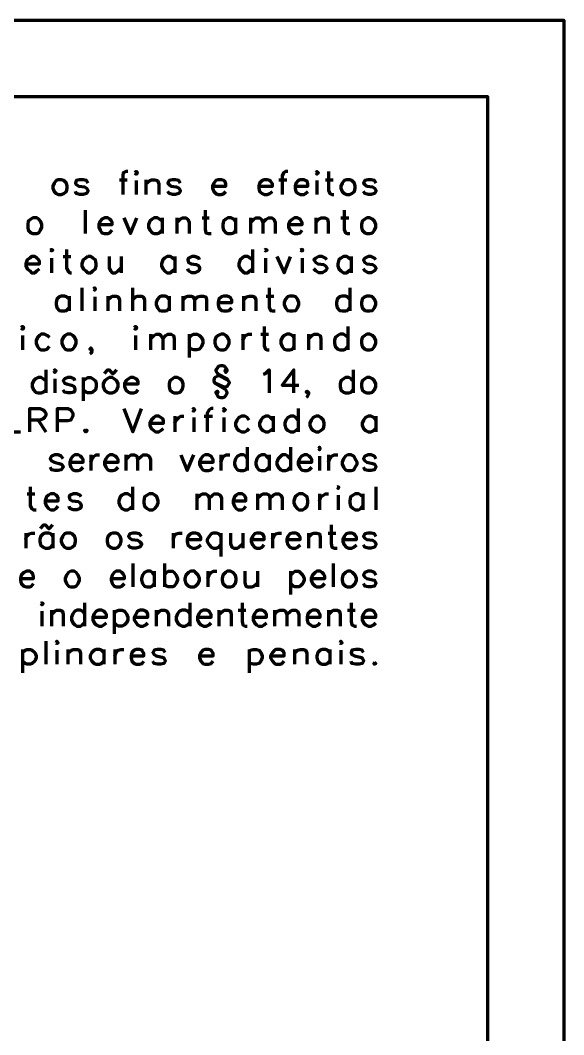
# Model space of a CAD drawing. Header units: inches. Extents: x 1 to 529, y -1 to 335.
# Drawn here: x 418.7 to 474.8, y 230.2 to 334.9 of the extents above; entities that cross this region are included whole.
import ezdxf

# ---------------------------------------------------------------- set-up
doc = ezdxf.new("R2010")
doc.units = ezdxf.units.IN
doc.layers.add('P', color=250, linetype='CONTINUOUS', lineweight=100)

msp = doc.modelspace()

# ---------------------------------------------------------------- linework, layer by layer
at = {"layer": 'P', "color": 252, "linetype": 'CONTINUOUS'}
for points in [[(1.2, 334.87), (474.8, 334.87), (474.8, 0), (1.2, 0), (1.2, 334.87)], [(18.07, 327), (466.93, 327), (466.93, 7.87), (18.07, 7.87), (18.07, 327)], [(422.6, 318.4), (422.4, 318.33), (422.2, 318.07), (422.07, 317.73), (422.07, 317.53), (422.2, 317.2), (422.4, 317), (422.6, 316.87), (422.93, 316.87), (423.2, 317), (423.47, 317.2), (423.53, 317.53), (423.53, 317.73), (423.47, 318.07), (423.2, 318.33), (422.93, 318.4), (422.6, 318.4)], [(425.67, 318.07), (425.53, 318.33), (425.2, 318.4), (424.8, 318.4), (424.47, 318.33), (424.4, 318.07), (424.47, 317.93), (424.73, 317.73), (425.33, 317.67), (425.53, 317.53), (425.67, 317.33), (425.67, 317.2), (425.53, 317), (425.2, 316.87), (424.8, 316.87), (424.47, 317), (424.4, 317.2)], [(428.93, 318.4), (429.73, 318.4)], [(429.8, 319.27), (429.6, 319.27), (429.33, 319.13), (429.27, 318.8), (429.27, 316.87)], [(430.53, 319.13), (430.67, 319), (430.8, 319.13), (430.67, 319.27), (430.53, 319.13)], [(430.67, 318.33), (430.67, 316.87)], [(431.67, 318.4), (431.67, 316.87)], [(431.67, 318), (432.07, 318.33), (432.27, 318.4), (432.6, 318.4), (432.87, 318.33), (433, 318), (433, 316.87)], [(435.2, 318.07), (435.07, 318.33), (434.73, 318.4), (434.4, 318.4), (434.07, 318.33), (433.93, 318.07), (434.07, 317.93), (434.27, 317.73), (434.8, 317.67), (435.07, 317.53), (435.2, 317.33), (435.2, 317.2), (435.07, 317), (434.73, 316.87), (434.4, 316.87), (434.07, 317), (433.93, 317.2)], [(438.53, 317.73), (439.93, 317.73), (439.93, 318), (439.8, 318.27), (439.73, 318.33), (439.47, 318.4), (439.13, 318.4), (438.87, 318.33), (438.67, 318.07), (438.53, 317.73), (438.53, 317.53), (438.67, 317.2), (438.87, 317), (439.13, 316.87), (439.47, 316.87), (439.73, 317), (439.93, 317.2)], [(443.33, 317.73), (444.73, 317.73), (444.73, 318), (444.53, 318.27), (444.47, 318.33), (444.2, 318.4), (443.87, 318.4), (443.67, 318.33), (443.4, 318.07), (443.33, 317.73), (443.33, 317.53), (443.4, 317.2), (443.67, 317), (443.87, 316.87), (444.2, 316.87), (444.47, 317), (444.73, 317.2)], [(445.4, 318.4), (446.2, 318.4)], [(446.33, 319.27), (446.07, 319.27), (445.87, 319.13), (445.73, 318.8), (445.73, 316.87)], [(447.07, 317.73), (448.4, 317.73), (448.4, 318), (448.33, 318.27), (448.13, 318.33), (448, 318.4), (447.6, 318.4), (447.4, 318.33), (447.13, 318.07), (447.07, 317.73), (447.07, 317.53), (447.13, 317.2), (447.4, 317), (447.6, 316.87), (448, 316.87), (448.13, 317), (448.4, 317.2)], [(449.2, 319.13), (449.33, 319), (449.47, 319.13), (449.33, 319.27), (449.2, 319.13)], [(449.33, 318.33), (449.33, 316.87)], [(450.2, 318.4), (451, 318.4)], [(450.53, 319.27), (450.53, 317.33), (450.67, 317), (450.87, 316.87), (451.07, 316.87)], [(452.4, 318.4), (452.13, 318.33), (451.93, 318.07), (451.8, 317.73), (451.8, 317.53), (451.93, 317.2), (452.13, 317), (452.4, 316.87), (452.73, 316.87), (452.93, 317), (453.2, 317.2), (453.27, 317.53), (453.27, 317.73), (453.2, 318.07), (452.93, 318.33), (452.73, 318.4), (452.4, 318.4)], [(455.4, 318.07), (455.27, 318.33), (454.93, 318.4), (454.6, 318.4), (454.27, 318.33), (454.13, 318.07), (454.27, 317.93), (454.47, 317.73), (455.07, 317.67), (455.27, 317.53), (455.4, 317.33), (455.4, 317.2), (455.27, 317), (454.93, 316.87), (454.6, 316.87), (454.27, 317), (454.13, 317.2)], [(425.4, 315.27), (425.4, 312.87)], [(437.8, 315.27), (437.8, 313.27), (437.87, 312.93), (438.13, 312.87), (438.4, 312.87)], [(452.13, 315.27), (452.13, 313.27), (452.27, 312.93), (452.47, 312.87), (452.73, 312.87)], [(420, 314.47), (419.8, 314.33), (419.53, 314.13), (419.47, 313.8), (419.47, 313.53), (419.53, 313.2), (419.8, 312.93), (420, 312.87), (420.4, 312.87), (420.6, 312.93), (420.8, 313.2), (420.93, 313.53), (420.93, 313.8), (420.8, 314.13), (420.6, 314.33), (420.4, 314.47), (420, 314.47)], [(426.8, 313.8), (428.2, 313.8), (428.2, 314), (428.07, 314.2), (427.93, 314.33), (427.73, 314.47), (427.4, 314.47), (427.13, 314.33), (426.93, 314.13), (426.8, 313.8), (426.8, 313.53), (426.93, 313.2), (427.13, 312.93), (427.4, 312.87), (427.73, 312.87), (427.93, 312.93), (428.2, 313.2)], [(429.4, 314.47), (430.07, 312.87), (430.73, 314.47)], [(433.33, 314.13), (433.07, 314.33), (432.87, 314.47), (432.53, 314.47), (432.33, 314.33), (432.07, 314.13), (431.93, 313.8), (431.93, 313.53), (432.07, 313.2), (432.33, 312.93), (432.53, 312.87), (432.87, 312.87), (433.07, 312.93), (433.33, 313.2)], [(433.33, 314.47), (433.33, 312.87)], [(434.87, 314.47), (434.87, 312.87)], [(434.87, 314), (435.2, 314.33), (435.47, 314.47), (435.8, 314.47), (436, 314.33), (436.13, 314), (436.13, 312.87)], [(437.47, 314.47), (438.2, 314.47)], [(440.93, 314.13), (440.73, 314.33), (440.47, 314.47), (440.13, 314.47), (439.93, 314.33), (439.67, 314.13), (439.6, 313.8), (439.6, 313.53), (439.67, 313.2), (439.93, 312.93), (440.13, 312.87), (440.47, 312.87), (440.73, 312.93), (440.93, 313.2)], [(440.93, 314.47), (440.93, 312.87)], [(442.47, 314.47), (442.47, 312.87)], [(442.47, 314), (442.8, 314.33), (443, 314.47), (443.4, 314.47), (443.6, 314.33), (443.73, 314), (443.73, 312.87)], [(443.73, 314), (444.07, 314.33), (444.33, 314.47), (444.67, 314.47), (444.87, 314.33), (445, 314), (445, 312.87)], [(446.4, 313.8), (447.8, 313.8), (447.8, 314), (447.67, 314.2), (447.6, 314.33), (447.33, 314.47), (447, 314.47), (446.8, 314.33), (446.53, 314.13), (446.4, 313.8), (446.4, 313.53), (446.53, 313.2), (446.8, 312.93), (447, 312.87), (447.33, 312.87), (447.6, 312.93), (447.8, 313.2)], [(449.2, 314.47), (449.2, 312.87)], [(449.2, 314), (449.53, 314.33), (449.8, 314.47), (450.13, 314.47), (450.4, 314.33), (450.47, 314), (450.47, 312.87)], [(451.8, 314.47), (452.6, 314.47)], [(454.47, 314.47), (454.27, 314.33), (454, 314.13), (453.93, 313.8), (453.93, 313.53), (454, 313.2), (454.27, 312.93), (454.47, 312.87), (454.8, 312.87), (455.07, 312.93), (455.27, 313.2), (455.4, 313.53), (455.4, 313.8), (455.27, 314.13), (455.07, 314.33), (454.8, 314.47), (454.47, 314.47)], [(421.8, 311.13), (421.93, 311.07), (422.07, 311.13), (421.93, 311.2), (421.8, 311.13)], [(423.47, 311.2), (423.47, 309.33), (423.6, 309), (423.8, 308.8), (424, 308.8)], [(442.67, 311.2), (442.67, 308.8)], [(443.93, 311.13), (444, 311.07), (444.2, 311.13), (444, 311.2), (443.93, 311.13)], [(447.6, 311.13), (447.8, 311.07), (447.87, 311.13), (447.8, 311.2), (447.6, 311.13)], [(419.27, 309.73), (420.67, 309.73), (420.67, 310), (420.53, 310.2), (420.4, 310.33), (420.2, 310.47), (419.87, 310.47), (419.67, 310.33), (419.4, 310.13), (419.27, 309.73), (419.27, 309.53), (419.4, 309.2), (419.67, 309), (419.87, 308.8), (420.2, 308.8), (420.4, 309), (420.67, 309.2)], [(421.93, 310.33), (421.93, 308.8)], [(423.13, 310.47), (423.93, 310.47)], [(425.67, 310.47), (425.47, 310.33), (425.2, 310.13), (425.07, 309.73), (425.07, 309.53), (425.2, 309.2), (425.47, 309), (425.67, 308.8), (426, 308.8), (426.2, 309), (426.47, 309.2), (426.53, 309.53), (426.53, 309.73), (426.47, 310.13), (426.2, 310.33), (426, 310.47), (425.67, 310.47)], [(427.87, 310.47), (427.87, 309.33), (428, 309), (428.2, 308.8), (428.53, 308.8), (428.8, 309), (429.13, 309.33)], [(429.13, 310.47), (429.13, 308.8)], [(434.67, 310.13), (434.4, 310.33), (434.2, 310.47), (433.87, 310.47), (433.6, 310.33), (433.4, 310.13), (433.27, 309.73), (433.27, 309.53), (433.4, 309.2), (433.6, 309), (433.87, 308.8), (434.2, 308.8), (434.4, 309), (434.67, 309.2)], [(434.67, 310.47), (434.67, 308.8)], [(437.2, 310.13), (437.13, 310.33), (436.73, 310.47), (436.4, 310.47), (436.07, 310.33), (436, 310.13), (436.07, 309.87), (436.33, 309.73), (436.87, 309.67), (437.13, 309.53), (437.2, 309.33), (437.2, 309.2), (437.13, 309), (436.73, 308.8), (436.4, 308.8), (436.07, 309), (436, 309.2)], [(442.67, 310.13), (442.4, 310.33), (442.2, 310.47), (441.8, 310.47), (441.6, 310.33), (441.4, 310.13), (441.27, 309.73), (441.27, 309.53), (441.4, 309.2), (441.6, 309), (441.8, 308.8), (442.2, 308.8), (442.4, 309), (442.67, 309.2)], [(444, 310.33), (444, 308.8)], [(445.2, 310.47), (445.93, 308.8), (446.6, 310.47)], [(447.8, 310.33), (447.8, 308.8)], [(450.33, 310.13), (450.2, 310.33), (449.87, 310.47), (449.53, 310.47), (449.2, 310.33), (449, 310.13), (449.2, 309.87), (449.4, 309.73), (450, 309.67), (450.2, 309.53), (450.33, 309.33), (450.33, 309.2), (450.2, 309), (449.87, 308.8), (449.53, 308.8), (449.2, 309), (449, 309.2)], [(452.87, 310.13), (452.6, 310.33), (452.4, 310.47), (452.07, 310.47), (451.8, 310.33), (451.6, 310.13), (451.47, 309.73), (451.47, 309.53), (451.6, 309.2), (451.8, 309), (452.07, 308.8), (452.4, 308.8), (452.6, 309), (452.87, 309.2)], [(452.87, 310.47), (452.87, 308.8)], [(455.4, 310.13), (455.27, 310.33), (454.93, 310.47), (454.6, 310.47), (454.27, 310.33), (454.13, 310.13), (454.27, 309.87), (454.47, 309.73), (455.07, 309.67), (455.27, 309.53), (455.4, 309.33), (455.4, 309.2), (455.27, 309), (454.93, 308.8), (454.6, 308.8), (454.27, 309), (454.13, 309.2)], [(425.07, 307.27), (425.07, 304.87)], [(426.27, 307.13), (426.4, 307), (426.47, 307.13), (426.4, 307.27), (426.27, 307.13)], [(430.27, 307.27), (430.27, 304.87)], [(444.4, 307.27), (444.4, 305.27), (444.53, 304.93), (444.73, 304.87), (445, 304.87)], [(452.73, 307.27), (452.73, 304.87)], [(423.73, 306.07), (423.47, 306.33), (423.27, 306.4), (422.93, 306.4), (422.73, 306.33), (422.47, 306.07), (422.4, 305.73), (422.4, 305.53), (422.47, 305.2), (422.73, 304.93), (422.93, 304.87), (423.27, 304.87), (423.47, 304.93), (423.73, 305.2)], [(423.73, 306.4), (423.73, 304.87)], [(426.4, 306.33), (426.4, 304.87)], [(427.73, 306.4), (427.73, 304.87)], [(427.73, 306), (428.07, 306.33), (428.27, 306.4), (428.6, 306.4), (428.8, 306.33), (428.93, 306), (428.93, 304.87)], [(430.27, 306), (430.6, 306.33), (430.8, 306.4), (431.2, 306.4), (431.4, 306.33), (431.53, 306), (431.53, 304.87)], [(434.07, 306.07), (433.87, 306.33), (433.67, 306.4), (433.27, 306.4), (433.07, 306.33), (432.87, 306.07), (432.73, 305.73), (432.73, 305.53), (432.87, 305.2), (433.07, 304.93), (433.27, 304.87), (433.67, 304.87), (433.87, 304.93), (434.07, 305.2)], [(434.07, 306.4), (434.07, 304.87)], [(435.47, 306.4), (435.47, 304.87)], [(435.47, 306), (435.8, 306.33), (436, 306.4), (436.33, 306.4), (436.53, 306.33), (436.67, 306), (436.67, 304.87)], [(436.67, 306), (437, 306.33), (437.27, 306.4), (437.6, 306.4), (437.87, 306.33), (437.93, 306), (437.93, 304.87)], [(439.13, 305.73), (440.53, 305.73), (440.53, 306), (440.4, 306.27), (440.27, 306.33), (440.07, 306.4), (439.73, 306.4), (439.47, 306.33), (439.2, 306.07), (439.13, 305.73), (439.13, 305.53), (439.2, 305.2), (439.47, 304.93), (439.73, 304.87), (440.07, 304.87), (440.27, 304.93), (440.53, 305.2)], [(441.73, 306.4), (441.73, 304.87)], [(441.73, 306), (442.07, 306.33), (442.33, 306.4), (442.67, 306.4), (442.87, 306.33), (443, 306), (443, 304.87)], [(444.07, 306.4), (444.87, 306.4)], [(446.53, 306.4), (446.27, 306.33), (446.07, 306.07), (445.93, 305.73), (445.93, 305.53), (446.07, 305.2), (446.27, 304.93), (446.53, 304.87), (446.87, 304.87), (447.13, 304.93), (447.33, 305.2), (447.47, 305.53), (447.47, 305.73), (447.33, 306.07), (447.13, 306.33), (446.87, 306.4), (446.53, 306.4)], [(452.73, 306.07), (452.47, 306.33), (452.27, 306.4), (451.93, 306.4), (451.67, 306.33), (451.4, 306.07), (451.33, 305.73), (451.33, 305.53), (451.4, 305.2), (451.67, 304.93), (451.93, 304.87), (452.27, 304.87), (452.47, 304.93), (452.73, 305.2)], [(454.47, 306.4), (454.27, 306.33), (454, 306.07), (453.93, 305.73), (453.93, 305.53), (454, 305.2), (454.27, 304.93), (454.47, 304.87), (454.8, 304.87), (455.07, 304.93), (455.27, 305.2), (455.4, 305.53), (455.4, 305.73), (455.27, 306.07), (455.07, 306.33), (454.8, 306.4), (454.47, 306.4)], [(418.8, 303.13), (418.93, 303), (419.07, 303.13), (418.93, 303.27), (418.8, 303.13)], [(430.47, 303.13), (430.6, 303), (430.73, 303.13), (430.6, 303.27), (430.47, 303.13)], [(443.87, 303.27), (443.87, 301.27), (444, 300.93), (444.2, 300.87), (444.4, 300.87)], [(452.53, 303.27), (452.53, 300.87)], [(418.93, 302.33), (418.93, 300.87)], [(421.73, 302.13), (421.47, 302.33), (421.2, 302.47), (420.87, 302.47), (420.67, 302.33), (420.47, 302.13), (420.33, 301.8), (420.33, 301.53), (420.47, 301.2), (420.67, 300.93), (420.87, 300.87), (421.2, 300.87), (421.47, 300.93), (421.73, 301.2)], [(423.53, 302.47), (423.33, 302.33), (423.13, 302.13), (423, 301.8), (423, 301.53), (423.13, 301.2), (423.33, 300.93), (423.53, 300.87), (423.93, 300.87), (424.13, 300.93), (424.33, 301.2), (424.47, 301.53), (424.47, 301.8), (424.33, 302.13), (424.13, 302.33), (423.93, 302.47), (423.53, 302.47)], [(430.6, 302.33), (430.6, 300.87)], [(432.13, 302.47), (432.13, 300.87)], [(432.13, 302), (432.47, 302.33), (432.73, 302.47), (433.07, 302.47), (433.2, 302.33), (433.4, 302), (433.4, 300.87)], [(433.4, 302), (433.73, 302.33), (433.93, 302.47), (434.27, 302.47), (434.53, 302.33), (434.6, 302), (434.6, 300.87)], [(436.13, 302.47), (436.13, 300.07)], [(436.13, 302.13), (436.33, 302.33), (436.6, 302.47), (436.93, 302.47), (437.2, 302.33), (437.4, 302.13), (437.53, 301.8), (437.53, 301.53), (437.4, 301.2), (437.2, 300.93), (436.93, 300.87), (436.6, 300.87), (436.33, 300.93), (436.13, 301.2)], [(439.4, 302.47), (439.13, 302.33), (438.87, 302.13), (438.8, 301.8), (438.8, 301.53), (438.87, 301.2), (439.13, 300.93), (439.4, 300.87), (439.73, 300.87), (439.93, 300.93), (440.13, 301.2), (440.27, 301.53), (440.27, 301.8), (440.13, 302.13), (439.93, 302.33), (439.73, 302.47), (439.4, 302.47)], [(441.67, 302.47), (441.67, 300.87)], [(441.67, 301.8), (441.8, 302.13), (442, 302.33), (442.27, 302.47), (442.6, 302.47)], [(443.53, 302.47), (444.33, 302.47)], [(446.93, 302.13), (446.8, 302.33), (446.53, 302.47), (446.2, 302.47), (445.93, 302.33), (445.73, 302.13), (445.6, 301.8), (445.6, 301.53), (445.73, 301.2), (445.93, 300.93), (446.2, 300.87), (446.53, 300.87), (446.8, 300.93), (446.93, 301.2)], [(446.93, 302.47), (446.93, 300.87)], [(448.47, 302.47), (448.47, 300.87)], [(448.47, 302), (448.8, 302.33), (449.07, 302.47), (449.4, 302.47), (449.67, 302.33), (449.73, 302), (449.73, 300.87)], [(452.53, 302.13), (452.27, 302.33), (452.07, 302.47), (451.73, 302.47), (451.47, 302.33), (451.2, 302.13), (451.13, 301.8), (451.13, 301.53), (451.2, 301.2), (451.47, 300.93), (451.73, 300.87), (452.07, 300.87), (452.27, 300.93), (452.53, 301.2)], [(454.47, 302.47), (454.27, 302.33), (454, 302.13), (453.93, 301.8), (453.93, 301.53), (454, 301.2), (454.27, 300.93), (454.47, 300.87), (454.8, 300.87), (455.07, 300.93), (455.27, 301.2), (455.4, 301.53), (455.4, 301.8), (455.27, 302.13), (455.07, 302.33), (454.8, 302.47), (454.47, 302.47)], [(426.07, 300.93), (426, 300.87), (425.87, 300.93), (426, 301.07), (426.07, 300.93), (426.07, 300.73), (426, 300.47), (425.87, 300.4)], [(421.33, 298.8), (421.33, 296.4)], [(422.13, 298.67), (422.27, 298.53), (422.4, 298.67), (422.27, 298.8), (422.13, 298.67)], [(427.4, 298.4), (427.73, 298.8), (427.87, 298.8), (428.2, 298.4), (428.33, 298.4), (428.67, 298.8)], [(439.93, 298.8), (439.8, 298.67), (439.93, 298.53), (440.07, 298.67), (440.07, 298.8), (439.93, 299), (439.8, 299.13), (439.6, 299.2), (439.4, 299.2), (439.13, 299.13), (439.07, 299), (438.87, 298.8), (438.87, 298.67), (439.07, 298.4), (439.13, 298.33), (440.07, 297.87), (440.13, 297.73), (440.27, 297.53), (440.27, 297.4), (440.13, 297.2), (440.07, 297.07), (439.8, 297), (439.73, 297), (438.8, 297.4)], [(443.8, 298.33), (444, 298.4), (444.4, 298.8), (444.4, 296.4)], [(446.93, 296.4), (446.93, 298.8), (445.73, 297.2), (447.47, 297.2)], [(453.07, 298.8), (453.07, 296.4)], [(421.33, 297.67), (421.07, 297.87), (420.87, 298), (420.53, 298), (420.27, 297.87), (420.07, 297.67), (419.93, 297.33), (419.93, 297.07), (420.07, 296.73), (420.27, 296.47), (420.53, 296.4), (420.87, 296.4), (421.07, 296.47), (421.33, 296.73)], [(422.27, 297.87), (422.27, 296.4)], [(424.33, 297.67), (424.27, 297.87), (423.93, 298), (423.6, 298), (423.27, 297.87), (423.13, 297.67), (423.27, 297.4), (423.47, 297.33), (424, 297.2), (424.27, 297.07), (424.33, 296.8), (424.33, 296.73), (424.27, 296.47), (423.93, 296.4), (423.6, 296.4), (423.27, 296.47), (423.13, 296.73)], [(425.2, 298), (425.2, 295.6)], [(425.2, 297.67), (425.47, 297.87), (425.67, 298), (426, 298), (426.2, 297.87), (426.47, 297.67), (426.53, 297.33), (426.53, 297.07), (426.47, 296.73), (426.2, 296.47), (426, 296.4), (425.67, 296.4), (425.47, 296.47), (425.2, 296.73)], [(427.87, 298), (427.67, 297.87), (427.4, 297.67), (427.27, 297.33), (427.27, 297.07), (427.4, 296.73), (427.67, 296.47), (427.87, 296.4), (428.2, 296.4), (428.4, 296.47), (428.67, 296.73), (428.8, 297.07), (428.8, 297.33), (428.67, 297.67), (428.4, 297.87), (428.2, 298), (427.87, 298)], [(429.47, 297.33), (430.87, 297.33), (430.87, 297.53), (430.8, 297.73), (430.67, 297.87), (430.4, 298), (430.07, 298), (429.87, 297.87), (429.6, 297.67), (429.47, 297.33), (429.47, 297.07), (429.6, 296.73), (429.87, 296.47), (430.07, 296.4), (430.4, 296.4), (430.67, 296.47), (430.87, 296.73)], [(434.6, 298), (434.4, 297.87), (434.13, 297.67), (434.07, 297.33), (434.07, 297.07), (434.13, 296.73), (434.4, 296.47), (434.6, 296.4), (434.93, 296.4), (435.2, 296.47), (435.4, 296.73), (435.53, 297.07), (435.53, 297.33), (435.4, 297.67), (435.2, 297.87), (434.93, 298), (434.6, 298)], [(439.07, 296.4), (439.13, 296.47), (439.07, 296.6), (438.87, 296.47), (438.87, 296.4), (439.07, 296.13), (439.13, 296), (439.4, 295.93), (439.6, 295.93), (439.8, 296), (439.93, 296.13), (440.07, 296.4), (440.07, 296.47), (439.93, 296.73), (439.8, 296.8), (438.87, 297.33), (438.8, 297.4), (438.73, 297.67), (438.73, 297.73), (438.8, 298), (438.87, 298.07), (439.13, 298.2), (439.2, 298.2), (440.13, 297.73)], [(453.07, 297.67), (452.87, 297.87), (452.6, 298), (452.27, 298), (452.07, 297.87), (451.8, 297.67), (451.73, 297.33), (451.73, 297.07), (451.8, 296.73), (452.07, 296.47), (452.27, 296.4), (452.6, 296.4), (452.87, 296.47), (453.07, 296.73)], [(454.47, 298), (454.27, 297.87), (454, 297.67), (453.93, 297.33), (453.93, 297.07), (454, 296.73), (454.27, 296.47), (454.47, 296.4), (454.8, 296.4), (455.07, 296.47), (455.27, 296.73), (455.4, 297.07), (455.4, 297.33), (455.27, 297.67), (455.07, 297.87), (454.8, 298), (454.47, 298)], [(448.47, 296.47), (448.33, 296.4), (448.2, 296.47), (448.33, 296.6), (448.47, 296.47), (448.47, 296.27), (448.33, 296), (448.2, 295.93)], [(417.33, 294.8), (417.33, 292.4), (418.73, 292.4)], [(419.67, 292.4), (419.67, 294.8), (420.73, 294.8), (421.07, 294.67), (421.2, 294.53), (421.33, 294.33), (421.33, 294.07), (421.2, 293.87), (421.07, 293.73), (420.73, 293.6), (419.67, 293.6)], [(422.53, 292.4), (422.53, 294.8), (423.6, 294.8), (423.93, 294.67), (424, 294.53), (424.13, 294.33), (424.13, 294), (424, 293.73), (423.93, 293.6), (423.6, 293.53), (422.53, 293.53)], [(429.4, 294.8), (430.33, 292.4), (431.2, 294.8)], [(436.47, 294.67), (436.6, 294.53), (436.73, 294.67), (436.6, 294.8), (436.47, 294.67)], [(438.6, 294.8), (438.4, 294.8), (438.2, 294.67), (438, 294.33), (438, 292.4)], [(439.6, 294.67), (439.73, 294.53), (439.87, 294.67), (439.73, 294.8), (439.6, 294.67)], [(447.4, 294.8), (447.4, 292.4)], [(420.53, 293.6), (421.33, 292.4)], [(432.07, 293.27), (433.47, 293.27), (433.47, 293.53), (433.4, 293.73), (433.2, 293.87), (433, 294), (432.67, 294), (432.47, 293.87), (432.2, 293.6), (432.07, 293.27), (432.07, 293.07), (432.2, 292.73), (432.47, 292.53), (432.67, 292.4), (433, 292.4), (433.2, 292.53), (433.47, 292.73)], [(434.67, 294), (434.67, 292.4)], [(434.67, 293.27), (434.8, 293.6), (435.07, 293.87), (435.27, 294), (435.6, 294)], [(436.6, 293.87), (436.6, 292.4)], [(437.67, 294), (438.53, 294)], [(439.73, 293.87), (439.73, 292.4)], [(442.33, 293.6), (442.13, 293.87), (441.87, 294), (441.53, 294), (441.27, 293.87), (441.07, 293.6), (440.93, 293.27), (440.93, 293.07), (441.07, 292.73), (441.27, 292.53), (441.53, 292.4), (441.87, 292.4), (442.13, 292.53), (442.33, 292.73)], [(444.8, 293.6), (444.53, 293.87), (444.33, 294), (444, 294), (443.73, 293.87), (443.53, 293.6), (443.4, 293.27), (443.4, 293.07), (443.53, 292.73), (443.73, 292.53), (444, 292.4), (444.33, 292.4), (444.53, 292.53), (444.8, 292.73)], [(444.8, 294), (444.8, 292.4)], [(447.4, 293.6), (447.13, 293.87), (446.93, 294), (446.6, 294), (446.33, 293.87), (446.13, 293.6), (446, 293.27), (446, 293.07), (446.13, 292.73), (446.33, 292.53), (446.6, 292.4), (446.93, 292.4), (447.13, 292.53), (447.4, 292.73)], [(449.2, 294), (448.93, 293.87), (448.73, 293.6), (448.6, 293.27), (448.6, 293.07), (448.73, 292.73), (448.93, 292.53), (449.2, 292.4), (449.53, 292.4), (449.73, 292.53), (450, 292.73), (450.07, 293.07), (450.07, 293.27), (450, 293.6), (449.73, 293.87), (449.53, 294), (449.2, 294)], [(455.4, 293.6), (455.2, 293.87), (454.93, 294), (454.6, 294), (454.33, 293.87), (454.13, 293.6), (454, 293.27), (454, 293.07), (454.13, 292.73), (454.33, 292.53), (454.6, 292.4), (454.93, 292.4), (455.2, 292.53), (455.4, 292.73)], [(455.4, 294), (455.4, 292.4)], [(425.47, 292.6), (425.33, 292.53), (425.47, 292.4), (425.6, 292.53), (425.47, 292.6)], [(442.13, 290.8), (442.13, 288.4)], [(446.6, 290.8), (446.6, 288.4)], [(449.53, 290.67), (449.6, 290.53), (449.67, 290.67), (449.6, 290.8), (449.53, 290.67)], [(423.13, 289.6), (422.93, 289.87), (422.6, 290), (422.27, 290), (421.93, 289.87), (421.8, 289.6), (421.93, 289.4), (422.2, 289.27), (422.73, 289.13), (422.93, 289.07), (423.13, 288.8), (423.13, 288.73), (422.93, 288.47), (422.6, 288.4), (422.27, 288.4), (421.93, 288.47), (421.8, 288.73)], [(423.8, 289.27), (425.2, 289.27), (425.2, 289.53), (425.07, 289.73), (424.93, 289.87), (424.67, 290), (424.33, 290), (424.13, 289.87), (423.93, 289.6), (423.8, 289.27), (423.8, 289.07), (423.93, 288.73), (424.13, 288.47), (424.33, 288.4), (424.67, 288.4), (424.93, 288.47), (425.2, 288.73)], [(426, 290), (426, 288.4)], [(426, 289.27), (426.13, 289.6), (426.33, 289.87), (426.53, 290), (426.87, 290)], [(427.4, 289.27), (428.8, 289.27), (428.8, 289.53), (428.67, 289.73), (428.53, 289.87), (428.27, 290), (427.93, 290), (427.73, 289.87), (427.53, 289.6), (427.4, 289.27), (427.4, 289.07), (427.53, 288.73), (427.73, 288.47), (427.93, 288.4), (428.27, 288.4), (428.53, 288.47), (428.8, 288.73)], [(429.6, 290), (429.6, 288.4)], [(429.6, 289.53), (429.93, 289.87), (430.13, 290), (430.47, 290), (430.73, 289.87), (430.8, 289.53), (430.8, 288.4)], [(430.8, 289.53), (431.2, 289.87), (431.4, 290), (431.73, 290), (432, 289.87), (432.13, 289.53), (432.13, 288.4)], [(435.27, 290), (435.93, 288.4), (436.6, 290)], [(437.2, 289.27), (438.6, 289.27), (438.6, 289.53), (438.47, 289.73), (438.4, 289.87), (438.13, 290), (437.8, 290), (437.53, 289.87), (437.33, 289.6), (437.2, 289.27), (437.2, 289.07), (437.33, 288.73), (437.53, 288.47), (437.8, 288.4), (438.13, 288.4), (438.4, 288.47), (438.6, 288.73)], [(439.4, 290), (439.4, 288.4)], [(439.4, 289.27), (439.53, 289.6), (439.73, 289.87), (440, 290), (440.33, 290)], [(442.13, 289.6), (442, 289.87), (441.73, 290), (441.4, 290), (441.13, 289.87), (440.93, 289.6), (440.8, 289.27), (440.8, 289.07), (440.93, 288.73), (441.13, 288.47), (441.4, 288.4), (441.73, 288.4), (442, 288.47), (442.13, 288.73)], [(444.4, 289.6), (444.13, 289.87), (443.93, 290), (443.6, 290), (443.33, 289.87), (443.13, 289.6), (443, 289.27), (443, 289.07), (443.13, 288.73), (443.33, 288.47), (443.6, 288.4), (443.93, 288.4), (444.13, 288.47), (444.4, 288.73)], [(444.4, 290), (444.4, 288.4)], [(446.6, 289.6), (446.33, 289.87), (446.07, 290), (445.73, 290), (445.6, 289.87), (445.33, 289.6), (445.2, 289.27), (445.2, 289.07), (445.33, 288.73), (445.6, 288.47), (445.73, 288.4), (446.07, 288.4), (446.33, 288.47), (446.6, 288.73)], [(447.4, 289.27), (448.8, 289.27), (448.8, 289.53), (448.67, 289.73), (448.53, 289.87), (448.33, 290), (448, 290), (447.73, 289.87), (447.53, 289.6), (447.4, 289.27), (447.4, 289.07), (447.53, 288.73), (447.73, 288.47), (448, 288.4), (448.33, 288.4), (448.53, 288.47), (448.8, 288.73)], [(449.6, 289.87), (449.6, 288.4)], [(450.53, 290), (450.53, 288.4)], [(450.53, 289.27), (450.67, 289.6), (450.87, 289.87), (451.13, 290), (451.47, 290)], [(452.53, 290), (452.27, 289.87), (452.07, 289.6), (451.93, 289.27), (451.93, 289.07), (452.07, 288.73), (452.27, 288.47), (452.53, 288.4), (452.87, 288.4), (453.13, 288.47), (453.27, 288.73), (453.47, 289.07), (453.47, 289.27), (453.27, 289.6), (453.13, 289.87), (452.87, 290), (452.53, 290)], [(455.4, 289.6), (455.27, 289.87), (454.93, 290), (454.6, 290), (454.27, 289.87), (454.13, 289.6), (454.27, 289.4), (454.47, 289.27), (455.07, 289.13), (455.27, 289.07), (455.4, 288.8), (455.4, 288.73), (455.27, 288.47), (454.93, 288.4), (454.6, 288.4), (454.27, 288.47), (454.13, 288.73)], [(419.4, 286), (420.2, 286)], [(419.73, 286.73), (419.73, 284.8), (419.87, 284.47), (420.07, 284.33), (420.33, 284.33)], [(421.27, 285.27), (422.6, 285.27), (422.6, 285.53), (422.53, 285.73), (422.4, 285.87), (422.2, 286), (421.87, 286), (421.6, 285.87), (421.4, 285.67), (421.27, 285.27), (421.27, 285.07), (421.4, 284.73), (421.6, 284.47), (421.87, 284.33), (422.2, 284.33), (422.4, 284.47), (422.6, 284.73)], [(425, 285.67), (424.87, 285.87), (424.53, 286), (424.2, 286), (423.8, 285.87), (423.73, 285.67), (423.8, 285.4), (424.07, 285.27), (424.67, 285.2), (424.87, 285.07), (425, 284.8), (425, 284.73), (424.87, 284.47), (424.53, 284.33), (424.2, 284.33), (423.8, 284.47), (423.73, 284.73)], [(430.27, 285.67), (430, 285.87), (429.8, 286), (429.47, 286), (429.2, 285.87), (429, 285.67), (428.87, 285.27), (428.87, 285.07), (429, 284.73), (429.2, 284.47), (429.47, 284.33), (429.8, 284.33), (430, 284.47), (430.27, 284.73)], [(430.27, 286.73), (430.27, 284.33)], [(432, 286), (431.8, 285.87), (431.53, 285.67), (431.47, 285.27), (431.47, 285.07), (431.53, 284.73), (431.8, 284.47), (432, 284.33), (432.4, 284.33), (432.6, 284.47), (432.8, 284.73), (432.93, 285.07), (432.93, 285.27), (432.8, 285.67), (432.6, 285.87), (432.4, 286), (432, 286)], [(436.93, 286), (436.93, 284.33)], [(436.93, 285.53), (437.27, 285.87), (437.53, 286), (437.87, 286), (438.07, 285.87), (438.2, 285.53), (438.2, 284.33)], [(438.2, 285.53), (438.53, 285.87), (438.73, 286), (439.07, 286), (439.33, 285.87), (439.47, 285.53), (439.47, 284.33)], [(440.67, 285.27), (442, 285.27), (442, 285.53), (441.93, 285.73), (441.8, 285.87), (441.6, 286), (441.2, 286), (441, 285.87), (440.8, 285.67), (440.67, 285.27), (440.67, 285.07), (440.8, 284.73), (441, 284.47), (441.2, 284.33), (441.6, 284.33), (441.8, 284.47), (442, 284.73)], [(443.2, 286), (443.2, 284.33)], [(443.2, 285.53), (443.53, 285.87), (443.8, 286), (444.13, 286), (444.4, 285.87), (444.47, 285.53), (444.47, 284.33)], [(444.47, 285.53), (444.8, 285.87), (445.07, 286), (445.4, 286), (445.6, 285.87), (445.73, 285.53), (445.73, 284.33)], [(447.47, 286), (447.27, 285.87), (447.07, 285.67), (446.93, 285.27), (446.93, 285.07), (447.07, 284.73), (447.27, 284.47), (447.47, 284.33), (447.87, 284.33), (448.07, 284.47), (448.33, 284.73), (448.4, 285.07), (448.4, 285.27), (448.33, 285.67), (448.07, 285.87), (447.87, 286), (447.47, 286)], [(449.6, 286), (449.6, 284.33)], [(449.6, 285.27), (449.73, 285.67), (450, 285.87), (450.2, 286), (450.53, 286)], [(451.4, 286.67), (451.53, 286.53), (451.6, 286.67), (451.53, 286.73), (451.4, 286.67)], [(451.53, 285.87), (451.53, 284.33)], [(454.07, 285.67), (453.87, 285.87), (453.6, 286), (453.27, 286), (453.07, 285.87), (452.8, 285.67), (452.73, 285.27), (452.73, 285.07), (452.8, 284.73), (453.07, 284.47), (453.27, 284.33), (453.6, 284.33), (453.87, 284.47), (454.07, 284.73)], [(454.07, 286), (454.07, 284.33)], [(455.4, 286.73), (455.4, 284.33)], [(420.8, 282.4), (421.13, 282.8), (421.27, 282.8), (421.6, 282.4), (421.73, 282.4), (422.07, 282.8)], [(450.8, 282.8), (450.8, 280.87), (450.87, 280.47), (451.13, 280.4), (451.4, 280.4)], [(419.27, 281.93), (419.27, 280.4)], [(419.27, 281.27), (419.33, 281.6), (419.6, 281.87), (419.87, 281.93), (420.2, 281.93)], [(422.07, 281.6), (421.87, 281.87), (421.6, 281.93), (421.27, 281.93), (421.07, 281.87), (420.8, 281.6), (420.73, 281.27), (420.73, 281.07), (420.8, 280.73), (421.07, 280.47), (421.27, 280.4), (421.6, 280.4), (421.87, 280.47), (422.07, 280.73)], [(422.07, 281.93), (422.07, 280.4)], [(423.47, 281.93), (423.27, 281.87), (423.07, 281.6), (422.93, 281.27), (422.93, 281.07), (423.07, 280.73), (423.27, 280.47), (423.47, 280.4), (423.87, 280.4), (424.07, 280.47), (424.33, 280.73), (424.4, 281.07), (424.4, 281.27), (424.33, 281.6), (424.07, 281.87), (423.87, 281.93), (423.47, 281.93)], [(428.27, 281.93), (428, 281.87), (427.73, 281.6), (427.67, 281.27), (427.67, 281.07), (427.73, 280.73), (428, 280.47), (428.27, 280.4), (428.6, 280.4), (428.8, 280.47), (429, 280.73), (429.13, 281.07), (429.13, 281.27), (429, 281.6), (428.8, 281.87), (428.6, 281.93), (428.27, 281.93)], [(431.2, 281.6), (431, 281.87), (430.67, 281.93), (430.33, 281.93), (430, 281.87), (429.87, 281.6), (430, 281.4), (430.2, 281.27), (430.8, 281.2), (431, 281.07), (431.2, 280.87), (431.2, 280.73), (431, 280.47), (430.67, 280.4), (430.33, 280.4), (430, 280.47), (429.87, 280.73)], [(434.47, 281.93), (434.47, 280.4)], [(434.47, 281.27), (434.6, 281.6), (434.8, 281.87), (435.07, 281.93), (435.4, 281.93)], [(435.93, 281.27), (437.33, 281.27), (437.33, 281.53), (437.2, 281.73), (437.07, 281.87), (436.8, 281.93), (436.47, 281.93), (436.27, 281.87), (436, 281.6), (435.93, 281.27), (435.93, 281.07), (436, 280.73), (436.27, 280.47), (436.47, 280.4), (436.8, 280.4), (437.07, 280.47), (437.33, 280.73)], [(439.4, 281.6), (439.2, 281.87), (438.93, 281.93), (438.6, 281.93), (438.4, 281.87), (438.2, 281.6), (438, 281.27), (438, 281.07), (438.2, 280.73), (438.4, 280.47), (438.6, 280.4), (438.93, 280.4), (439.2, 280.47), (439.4, 280.73)], [(439.4, 281.93), (439.4, 279.53)], [(440.4, 281.93), (440.4, 280.87), (440.53, 280.47), (440.73, 280.4), (441.13, 280.4), (441.27, 280.47), (441.67, 280.87)], [(441.67, 281.93), (441.67, 280.4)], [(442.53, 281.27), (443.87, 281.27), (443.87, 281.53), (443.8, 281.73), (443.67, 281.87), (443.47, 281.93), (443.13, 281.93), (442.87, 281.87), (442.67, 281.6), (442.53, 281.27), (442.53, 281.07), (442.67, 280.73), (442.87, 280.47), (443.13, 280.4), (443.47, 280.4), (443.67, 280.47), (443.87, 280.73)], [(444.73, 281.93), (444.73, 280.4)], [(444.73, 281.27), (444.87, 281.6), (445.07, 281.87), (445.33, 281.93), (445.67, 281.93)], [(446.2, 281.27), (447.6, 281.27), (447.6, 281.53), (447.47, 281.73), (447.33, 281.87), (447.13, 281.93), (446.8, 281.93), (446.53, 281.87), (446.33, 281.6), (446.2, 281.27), (446.2, 281.07), (446.33, 280.73), (446.53, 280.47), (446.8, 280.4), (447.13, 280.4), (447.33, 280.47), (447.6, 280.73)], [(448.47, 281.93), (448.47, 280.4)], [(448.47, 281.53), (448.8, 281.87), (449, 281.93), (449.33, 281.93), (449.6, 281.87), (449.67, 281.53), (449.67, 280.4)], [(450.47, 281.93), (451.27, 281.93)], [(452, 281.27), (453.4, 281.27), (453.4, 281.53), (453.27, 281.73), (453.13, 281.87), (452.93, 281.93), (452.6, 281.93), (452.33, 281.87), (452.13, 281.6), (452, 281.27), (452, 281.07), (452.13, 280.73), (452.33, 280.47), (452.6, 280.4), (452.93, 280.4), (453.13, 280.47), (453.4, 280.73)], [(455.4, 281.6), (455.27, 281.87), (454.93, 281.93), (454.6, 281.93), (454.27, 281.87), (454.13, 281.6), (454.27, 281.4), (454.47, 281.27), (455.07, 281.2), (455.27, 281.07), (455.4, 280.87), (455.4, 280.73), (455.27, 280.47), (454.93, 280.4), (454.6, 280.4), (454.27, 280.47), (454.13, 280.73)], [(430.33, 278.8), (430.33, 276.4)], [(433.6, 278.8), (433.6, 276.4)], [(451, 278.8), (451, 276.4)], [(418.73, 277.27), (420.07, 277.27), (420.07, 277.47), (420, 277.73), (419.87, 277.87), (419.67, 278), (419.33, 278), (419.07, 277.87), (418.8, 277.6), (418.73, 277.27), (418.73, 277.07), (418.8, 276.73), (419.07, 276.47), (419.33, 276.4), (419.67, 276.4), (419.87, 276.47), (420.07, 276.73)], [(423.93, 278), (423.67, 277.87), (423.47, 277.6), (423.33, 277.27), (423.33, 277.07), (423.47, 276.73), (423.67, 276.47), (423.93, 276.4), (424.27, 276.4), (424.47, 276.47), (424.67, 276.73), (424.8, 277.07), (424.8, 277.27), (424.67, 277.6), (424.47, 277.87), (424.27, 278), (423.93, 278)], [(428.07, 277.27), (429.47, 277.27), (429.47, 277.47), (429.33, 277.73), (429.2, 277.87), (429, 278), (428.6, 278), (428.4, 277.87), (428.2, 277.6), (428.07, 277.27), (428.07, 277.07), (428.2, 276.73), (428.4, 276.47), (428.6, 276.4), (429, 276.4), (429.2, 276.47), (429.47, 276.73)], [(432.53, 277.6), (432.33, 277.87), (432.13, 278), (431.8, 278), (431.53, 277.87), (431.33, 277.6), (431.2, 277.27), (431.2, 277.07), (431.33, 276.73), (431.53, 276.47), (431.8, 276.4), (432.13, 276.4), (432.33, 276.47), (432.53, 276.73)], [(432.53, 278), (432.53, 276.4)], [(433.6, 277.6), (433.8, 277.87), (434, 278), (434.4, 278), (434.6, 277.87), (434.8, 277.6), (434.93, 277.27), (434.93, 277.07), (434.8, 276.73), (434.6, 276.47), (434.4, 276.4), (434, 276.4), (433.8, 276.47), (433.6, 276.73)], [(436.27, 278), (436.07, 277.87), (435.8, 277.6), (435.67, 277.27), (435.67, 277.07), (435.8, 276.73), (436.07, 276.47), (436.27, 276.4), (436.67, 276.4), (436.8, 276.47), (437.07, 276.73), (437.2, 277.07), (437.2, 277.27), (437.07, 277.6), (436.8, 277.87), (436.67, 278), (436.27, 278)], [(438.07, 278), (438.07, 276.4)], [(438.07, 277.27), (438.2, 277.6), (438.4, 277.87), (438.67, 278), (439, 278)], [(440.07, 278), (439.87, 277.87), (439.6, 277.6), (439.53, 277.27), (439.53, 277.07), (439.6, 276.73), (439.87, 276.47), (440.07, 276.4), (440.4, 276.4), (440.67, 276.47), (440.93, 276.73), (441, 277.07), (441, 277.27), (440.93, 277.6), (440.67, 277.87), (440.4, 278), (440.07, 278)], [(441.87, 278), (441.87, 276.8), (442, 276.47), (442.2, 276.4), (442.6, 276.4), (442.8, 276.47), (443.2, 276.8)], [(443.2, 278), (443.2, 276.4)], [(446.6, 278), (446.6, 275.6)], [(446.6, 277.6), (446.87, 277.87), (447.07, 278), (447.47, 278), (447.6, 277.87), (447.87, 277.6), (448, 277.27), (448, 277.07), (447.87, 276.73), (447.6, 276.47), (447.47, 276.4), (447.07, 276.4), (446.87, 276.47), (446.6, 276.73)], [(448.73, 277.27), (450.13, 277.27), (450.13, 277.47), (450, 277.73), (449.87, 277.87), (449.67, 278), (449.33, 278), (449.13, 277.87), (448.87, 277.6), (448.73, 277.27), (448.73, 277.07), (448.87, 276.73), (449.13, 276.47), (449.33, 276.4), (449.67, 276.4), (449.87, 276.47), (450.13, 276.73)], [(452.47, 278), (452.27, 277.87), (452, 277.6), (451.93, 277.27), (451.93, 277.07), (452, 276.73), (452.27, 276.47), (452.47, 276.4), (452.8, 276.4), (453, 276.47), (453.27, 276.73), (453.4, 277.07), (453.4, 277.27), (453.27, 277.6), (453, 277.87), (452.8, 278), (452.47, 278)], [(455.4, 277.6), (455.27, 277.87), (454.93, 278), (454.6, 278), (454.27, 277.87), (454.13, 277.6), (454.27, 277.4), (454.47, 277.27), (455.07, 277.13), (455.27, 277.07), (455.4, 276.8), (455.4, 276.73), (455.27, 276.47), (454.93, 276.4), (454.6, 276.4), (454.27, 276.47), (454.13, 276.73)], [(420.87, 274.67), (420.93, 274.53), (421.07, 274.67), (420.93, 274.73), (420.87, 274.67)], [(425.33, 274.73), (425.33, 272.33)], [(436.2, 274.73), (436.2, 272.33)], [(441.6, 274.73), (441.6, 272.8), (441.67, 272.47), (441.93, 272.33), (442.13, 272.33)], [(452.87, 274.73), (452.87, 272.8), (452.93, 272.47), (453.2, 272.33), (453.4, 272.33)], [(420.93, 273.87), (420.93, 272.33)], [(421.93, 274), (421.93, 272.33)], [(421.93, 273.53), (422.27, 273.87), (422.47, 274), (422.8, 274), (423.07, 273.87), (423.13, 273.53), (423.13, 272.33)], [(425.33, 273.6), (425.13, 273.87), (424.93, 274), (424.53, 274), (424.33, 273.87), (424.13, 273.6), (424, 273.27), (424, 273), (424.13, 272.67), (424.33, 272.47), (424.53, 272.33), (424.93, 272.33), (425.13, 272.47), (425.33, 272.67)], [(426.2, 273.27), (427.6, 273.27), (427.6, 273.53), (427.47, 273.73), (427.33, 273.87), (427.13, 274), (426.8, 274), (426.53, 273.87), (426.33, 273.6), (426.2, 273.27), (426.2, 273), (426.33, 272.67), (426.53, 272.47), (426.8, 272.33), (427.13, 272.33), (427.33, 272.47), (427.6, 272.67)], [(428.4, 274), (428.4, 271.53)], [(428.4, 273.6), (428.6, 273.87), (428.87, 274), (429.2, 274), (429.47, 273.87), (429.67, 273.6), (429.8, 273.27), (429.8, 273), (429.67, 272.67), (429.47, 272.47), (429.2, 272.33), (428.87, 272.33), (428.6, 272.47), (428.4, 272.67)], [(430.47, 273.27), (431.87, 273.27), (431.87, 273.53), (431.8, 273.73), (431.67, 273.87), (431.4, 274), (431.07, 274), (430.8, 273.87), (430.67, 273.6), (430.47, 273.27), (430.47, 273), (430.67, 272.67), (430.8, 272.47), (431.07, 272.33), (431.4, 272.33), (431.67, 272.47), (431.87, 272.67)], [(432.73, 274), (432.73, 272.33)], [(432.73, 273.53), (433.07, 273.87), (433.27, 274), (433.6, 274), (433.87, 273.87), (434, 273.53), (434, 272.33)], [(436.2, 273.6), (436, 273.87), (435.73, 274), (435.4, 274), (435.13, 273.87), (434.93, 273.6), (434.8, 273.27), (434.8, 273), (434.93, 272.67), (435.13, 272.47), (435.4, 272.33), (435.73, 272.33), (436, 272.47), (436.2, 272.67)], [(437, 273.27), (438.4, 273.27), (438.4, 273.53), (438.27, 273.73), (438.2, 273.87), (437.93, 274), (437.6, 274), (437.33, 273.87), (437.13, 273.6), (437, 273.27), (437, 273), (437.13, 272.67), (437.33, 272.47), (437.6, 272.33), (437.93, 272.33), (438.2, 272.47), (438.4, 272.67)], [(439.2, 274), (439.2, 272.33)], [(439.2, 273.53), (439.6, 273.87), (439.8, 274), (440.13, 274), (440.4, 273.87), (440.47, 273.53), (440.47, 272.33)], [(441.2, 274), (442, 274)], [(442.73, 273.27), (444.13, 273.27), (444.13, 273.53), (444, 273.73), (443.87, 273.87), (443.67, 274), (443.33, 274), (443.07, 273.87), (442.87, 273.6), (442.73, 273.27), (442.73, 273), (442.87, 272.67), (443.07, 272.47), (443.33, 272.33), (443.67, 272.33), (443.87, 272.47), (444.13, 272.67)], [(444.93, 274), (444.93, 272.33)], [(444.93, 273.53), (445.27, 273.87), (445.53, 274), (445.87, 274), (446.07, 273.87), (446.2, 273.53), (446.2, 272.33)], [(446.2, 273.53), (446.6, 273.87), (446.8, 274), (447.13, 274), (447.33, 273.87), (447.47, 273.53), (447.47, 272.33)], [(448.33, 273.27), (449.67, 273.27), (449.67, 273.53), (449.53, 273.73), (449.47, 273.87), (449.2, 274), (448.87, 274), (448.67, 273.87), (448.4, 273.6), (448.33, 273.27), (448.33, 273), (448.4, 272.67), (448.67, 272.47), (448.87, 272.33), (449.2, 272.33), (449.47, 272.47), (449.67, 272.67)], [(450.53, 274), (450.53, 272.33)], [(450.53, 273.53), (450.87, 273.87), (451.07, 274), (451.4, 274), (451.67, 273.87), (451.73, 273.53), (451.73, 272.33)], [(452.47, 274), (453.27, 274)], [(454, 273.27), (455.4, 273.27), (455.4, 273.53), (455.27, 273.73), (455.2, 273.87), (454.93, 274), (454.6, 274), (454.33, 273.87), (454.13, 273.6), (454, 273.27), (454, 273), (454.13, 272.67), (454.33, 272.47), (454.6, 272.33), (454.93, 272.33), (455.2, 272.47), (455.4, 272.67)], [(421.33, 270.8), (421.33, 268.4)], [(422.4, 270.6), (422.47, 270.53), (422.6, 270.6), (422.47, 270.8), (422.4, 270.6)], [(451.73, 270.6), (451.8, 270.53), (451.93, 270.6), (451.8, 270.8), (451.73, 270.6)], [(418.93, 269.93), (418.93, 267.53)], [(418.93, 269.6), (419.2, 269.87), (419.4, 269.93), (419.73, 269.93), (419.93, 269.87), (420.2, 269.6), (420.33, 269.27), (420.33, 269.07), (420.2, 268.73), (419.93, 268.47), (419.73, 268.4), (419.4, 268.4), (419.2, 268.47), (418.93, 268.73)], [(422.47, 269.87), (422.47, 268.4)], [(423.6, 269.93), (423.6, 268.4)], [(423.6, 269.53), (424, 269.87), (424.2, 269.93), (424.6, 269.93), (424.8, 269.87), (424.93, 269.53), (424.93, 268.4)], [(427.33, 269.6), (427.07, 269.87), (426.87, 269.93), (426.53, 269.93), (426.33, 269.87), (426.07, 269.6), (425.93, 269.27), (425.93, 269.07), (426.07, 268.73), (426.33, 268.47), (426.53, 268.4), (426.87, 268.4), (427.07, 268.47), (427.33, 268.73)], [(427.33, 269.93), (427.33, 268.4)], [(428.47, 269.93), (428.47, 268.4)], [(428.47, 269.27), (428.6, 269.6), (428.8, 269.87), (429.07, 269.93), (429.4, 269.93)], [(430.13, 269.27), (431.47, 269.27), (431.47, 269.53), (431.33, 269.73), (431.27, 269.87), (431, 269.93), (430.67, 269.93), (430.47, 269.87), (430.2, 269.6), (430.13, 269.27), (430.13, 269.07), (430.2, 268.73), (430.47, 268.47), (430.67, 268.4), (431, 268.4), (431.27, 268.47), (431.47, 268.73)], [(433.67, 269.6), (433.53, 269.87), (433.2, 269.93), (432.87, 269.93), (432.53, 269.87), (432.4, 269.6), (432.53, 269.4), (432.73, 269.27), (433.33, 269.13), (433.53, 269.07), (433.67, 268.8), (433.67, 268.73), (433.53, 268.47), (433.2, 268.4), (432.87, 268.4), (432.53, 268.47), (432.4, 268.73)], [(437.2, 269.27), (438.6, 269.27), (438.6, 269.53), (438.47, 269.73), (438.4, 269.87), (438.13, 269.93), (437.8, 269.93), (437.53, 269.87), (437.33, 269.6), (437.2, 269.27), (437.2, 269.07), (437.33, 268.73), (437.53, 268.47), (437.8, 268.4), (438.13, 268.4), (438.4, 268.47), (438.6, 268.73)], [(442.33, 269.93), (442.33, 267.53)], [(442.33, 269.6), (442.47, 269.87), (442.73, 269.93), (443.07, 269.93), (443.33, 269.87), (443.53, 269.6), (443.67, 269.27), (443.67, 269.07), (443.53, 268.73), (443.33, 268.47), (443.07, 268.4), (442.73, 268.4), (442.47, 268.47), (442.33, 268.73)], [(444.53, 269.27), (445.93, 269.27), (445.93, 269.53), (445.87, 269.73), (445.73, 269.87), (445.53, 269.93), (445.13, 269.93), (444.93, 269.87), (444.73, 269.6), (444.53, 269.27), (444.53, 269.07), (444.73, 268.73), (444.93, 268.47), (445.13, 268.4), (445.53, 268.4), (445.73, 268.47), (445.93, 268.73)], [(447, 269.93), (447, 268.4)], [(447, 269.53), (447.33, 269.87), (447.6, 269.93), (447.93, 269.93), (448.13, 269.87), (448.27, 269.53), (448.27, 268.4)], [(450.67, 269.6), (450.4, 269.87), (450.2, 269.93), (449.87, 269.93), (449.67, 269.87), (449.4, 269.6), (449.33, 269.27), (449.33, 269.07), (449.4, 268.73), (449.67, 268.47), (449.87, 268.4), (450.2, 268.4), (450.4, 268.47), (450.67, 268.73)], [(450.67, 269.93), (450.67, 268.4)], [(451.8, 269.87), (451.8, 268.4)], [(454.13, 269.6), (454, 269.87), (453.67, 269.93), (453.33, 269.93), (452.93, 269.87), (452.87, 269.6), (452.93, 269.4), (453.2, 269.27), (453.8, 269.13), (454, 269.07), (454.13, 268.8), (454.13, 268.73), (454, 268.47), (453.67, 268.4), (453.33, 268.4), (452.93, 268.47), (452.87, 268.73)], [(455.27, 268.6), (455.2, 268.47), (455.27, 268.4), (455.4, 268.47), (455.27, 268.6)]]:
    msp.add_lwpolyline(points, dxfattribs=at)

doc.saveas('drawing.dxf')
